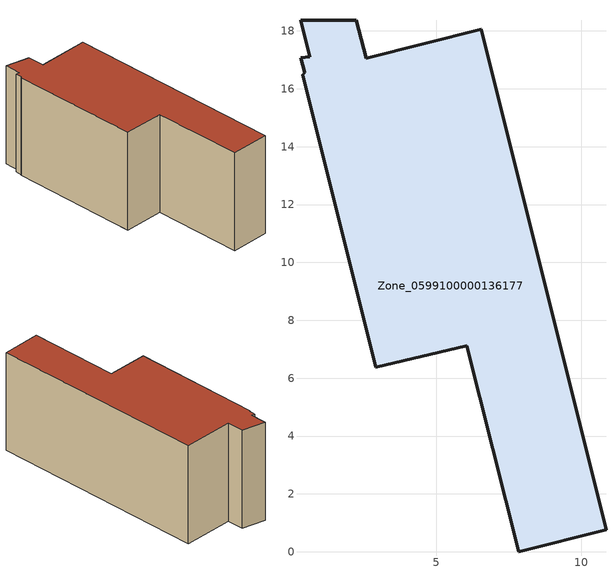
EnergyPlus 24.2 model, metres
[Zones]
Zone_0599100000136177
 floor ground (C_G): 6.55,18.06 10.86,0.77 7.84,0 6.05,7.12 2.91,6.37 0.39,16.49 0.45,16.56 0.32,17.08 0.62,17.1 0.3,18.37 2.23,18.37 2.57,17.06 z0
 wall outside (C_F): 0.39,16.49 2.91,6.37 6.05,7.12 7.84,0 10.86,0.77 6.55,18.06 2.57,17.06 2.23,18.37 0.3,18.37 0.62,17.1 0.32,17.08 0.45,16.56 0.39,16.49 z0:8.24
 roof outside (C_R): 2.23,18.37 0.3,18.37 0.62,17.1 0.32,17.08 0.45,16.56 0.39,16.49 2.91,6.37 6.05,7.12 7.84,0 10.86,0.77 6.55,18.06 2.57,17.06 z8.24
[BUILDING]
Pand.0599100000136177: North Axis=0; Terrain=City; Loads Convergence Tolerance Value=0.04; Temperature Convergence Tolerance Value=0.4; Solar Distribution=FullExterior; Maximum Number of Warmup Days=25; Minimum Number of Warmup Days=1
[Site:Location]
Rotterdam.The.Hague.AP_ZH_NLD Design_Conditions: Latitude=51.96; Longitude=4.45; Time Zone=1; Elevation=-4.5
[SITE:GROUNDTEMPERATURE:BUILDINGSURFACE]
18, 18, 18, 18, 18, 18, 18, 18, 18, 18, 18, 18
[MATERIAL] Thermal Absorptance=0.9; Solar Absorptance=0.7; Visible Absorptance=0.7
Name | Roughness | Thickness | Conductivity | Density | Specific Heat
G.TC.1975-1991 | MediumSmooth | 0.15 | 0.288461 | 540 | 1210
F.TC.1975-1991 | Rough | 0.3 | 0.230769 | 1920 | 840
R.TC.1975-1991 | MediumRough | 0.2 | 0.153846 | 1500 | 1000
[CONSTRUCTION]
C_G: G.TC.1975-1991
C_F: F.TC.1975-1991
C_R: R.TC.1975-1991
[ZONE]
Zone_0599100000136177: Type=1; Multiplier=1; Ceiling Height=Autocalculate; Volume=Autocalculate; Floor Area=autocalculate; Part of Total Floor Area=Yes
[ZONEINFILTRATION:DESIGNFLOWRATE]
Infil_Zone_0599100000136177: Zone or ZoneList or Space or SpaceList=Zone_0599100000136177; Schedule=AlwaysOn; Design Flow Rate Calculation Method=Flow/Area; Flow Rate per Floor Area=0.003; Constant Term Coefficient=1; Temperature Term Coefficient=0; Velocity Term Coefficient=0; Velocity Squared Term Coefficient=0
[HVACTEMPLATE:ZONE:IDEALLOADSAIRSYSTEM]
Zone_0599100000136177: Maximum Heating Supply Air Temperature=50; Minimum Cooling Supply Air Temperature=13; Maximum Heating Supply Air Humidity Ratio=0.0156; Minimum Cooling Supply Air Humidity Ratio=0.0077; Heating Limit=NoLimit; Cooling Limit=NoLimit; Dehumidification Control Type=ConstantSensibleHeatRatio; Cooling Sensible Heat Ratio=0.7; Dehumidification Setpoint=60; Humidification Control Type=None; Humidification Setpoint=30; Outdoor Air Method=None; Outdoor Air Flow Rate per Person=0.00944; Outdoor Air Flow Rate per Zone Floor Area=0; Outdoor Air Flow Rate per Zone=0; Demand Controlled Ventilation Type=None; Outdoor Air Economizer Type=NoEconomizer; Heat Recovery Type=None; Sensible Heat Recovery Effectiveness=0.7; Latent Heat Recovery Effectiveness=0.65
[ZONECONTROL:THERMOSTAT]
ThermostatControl_Zone_0599100000136177: Zone or ZoneList=Zone_0599100000136177; Control Type Schedule=DualSetpointControlType; Control 1=Thermostat_Zone_0599100000136177; Temperature Difference Between Cutout And Setpoint=0
[THERMOSTATSETPOINT:DUALSETPOINT]
Thermostat_Zone_0599100000136177: Heating Setpoint Temperature Schedule=HeatingSetpoint_Zone_0599100000136177; Cooling Setpoint Temperature Schedule=CoolingSetpoint_Zone_0599100000136177
[SCHEDULE:COMPACT]
HeatingSetpoint_Zone_0599100000136177: Through: 12/31, For: AllDays, Until: 24:00, 21
CoolingSetpoint_Zone_0599100000136177: Through: 12/31, For: AllDays, Until: 24:00, 24
DualSetpointControlType: Through: 12/31, For: AllDays, Until: 24:00, 4
AlwaysOn: Through: 12/31, For: AllDays, Until: 24:00, 1
